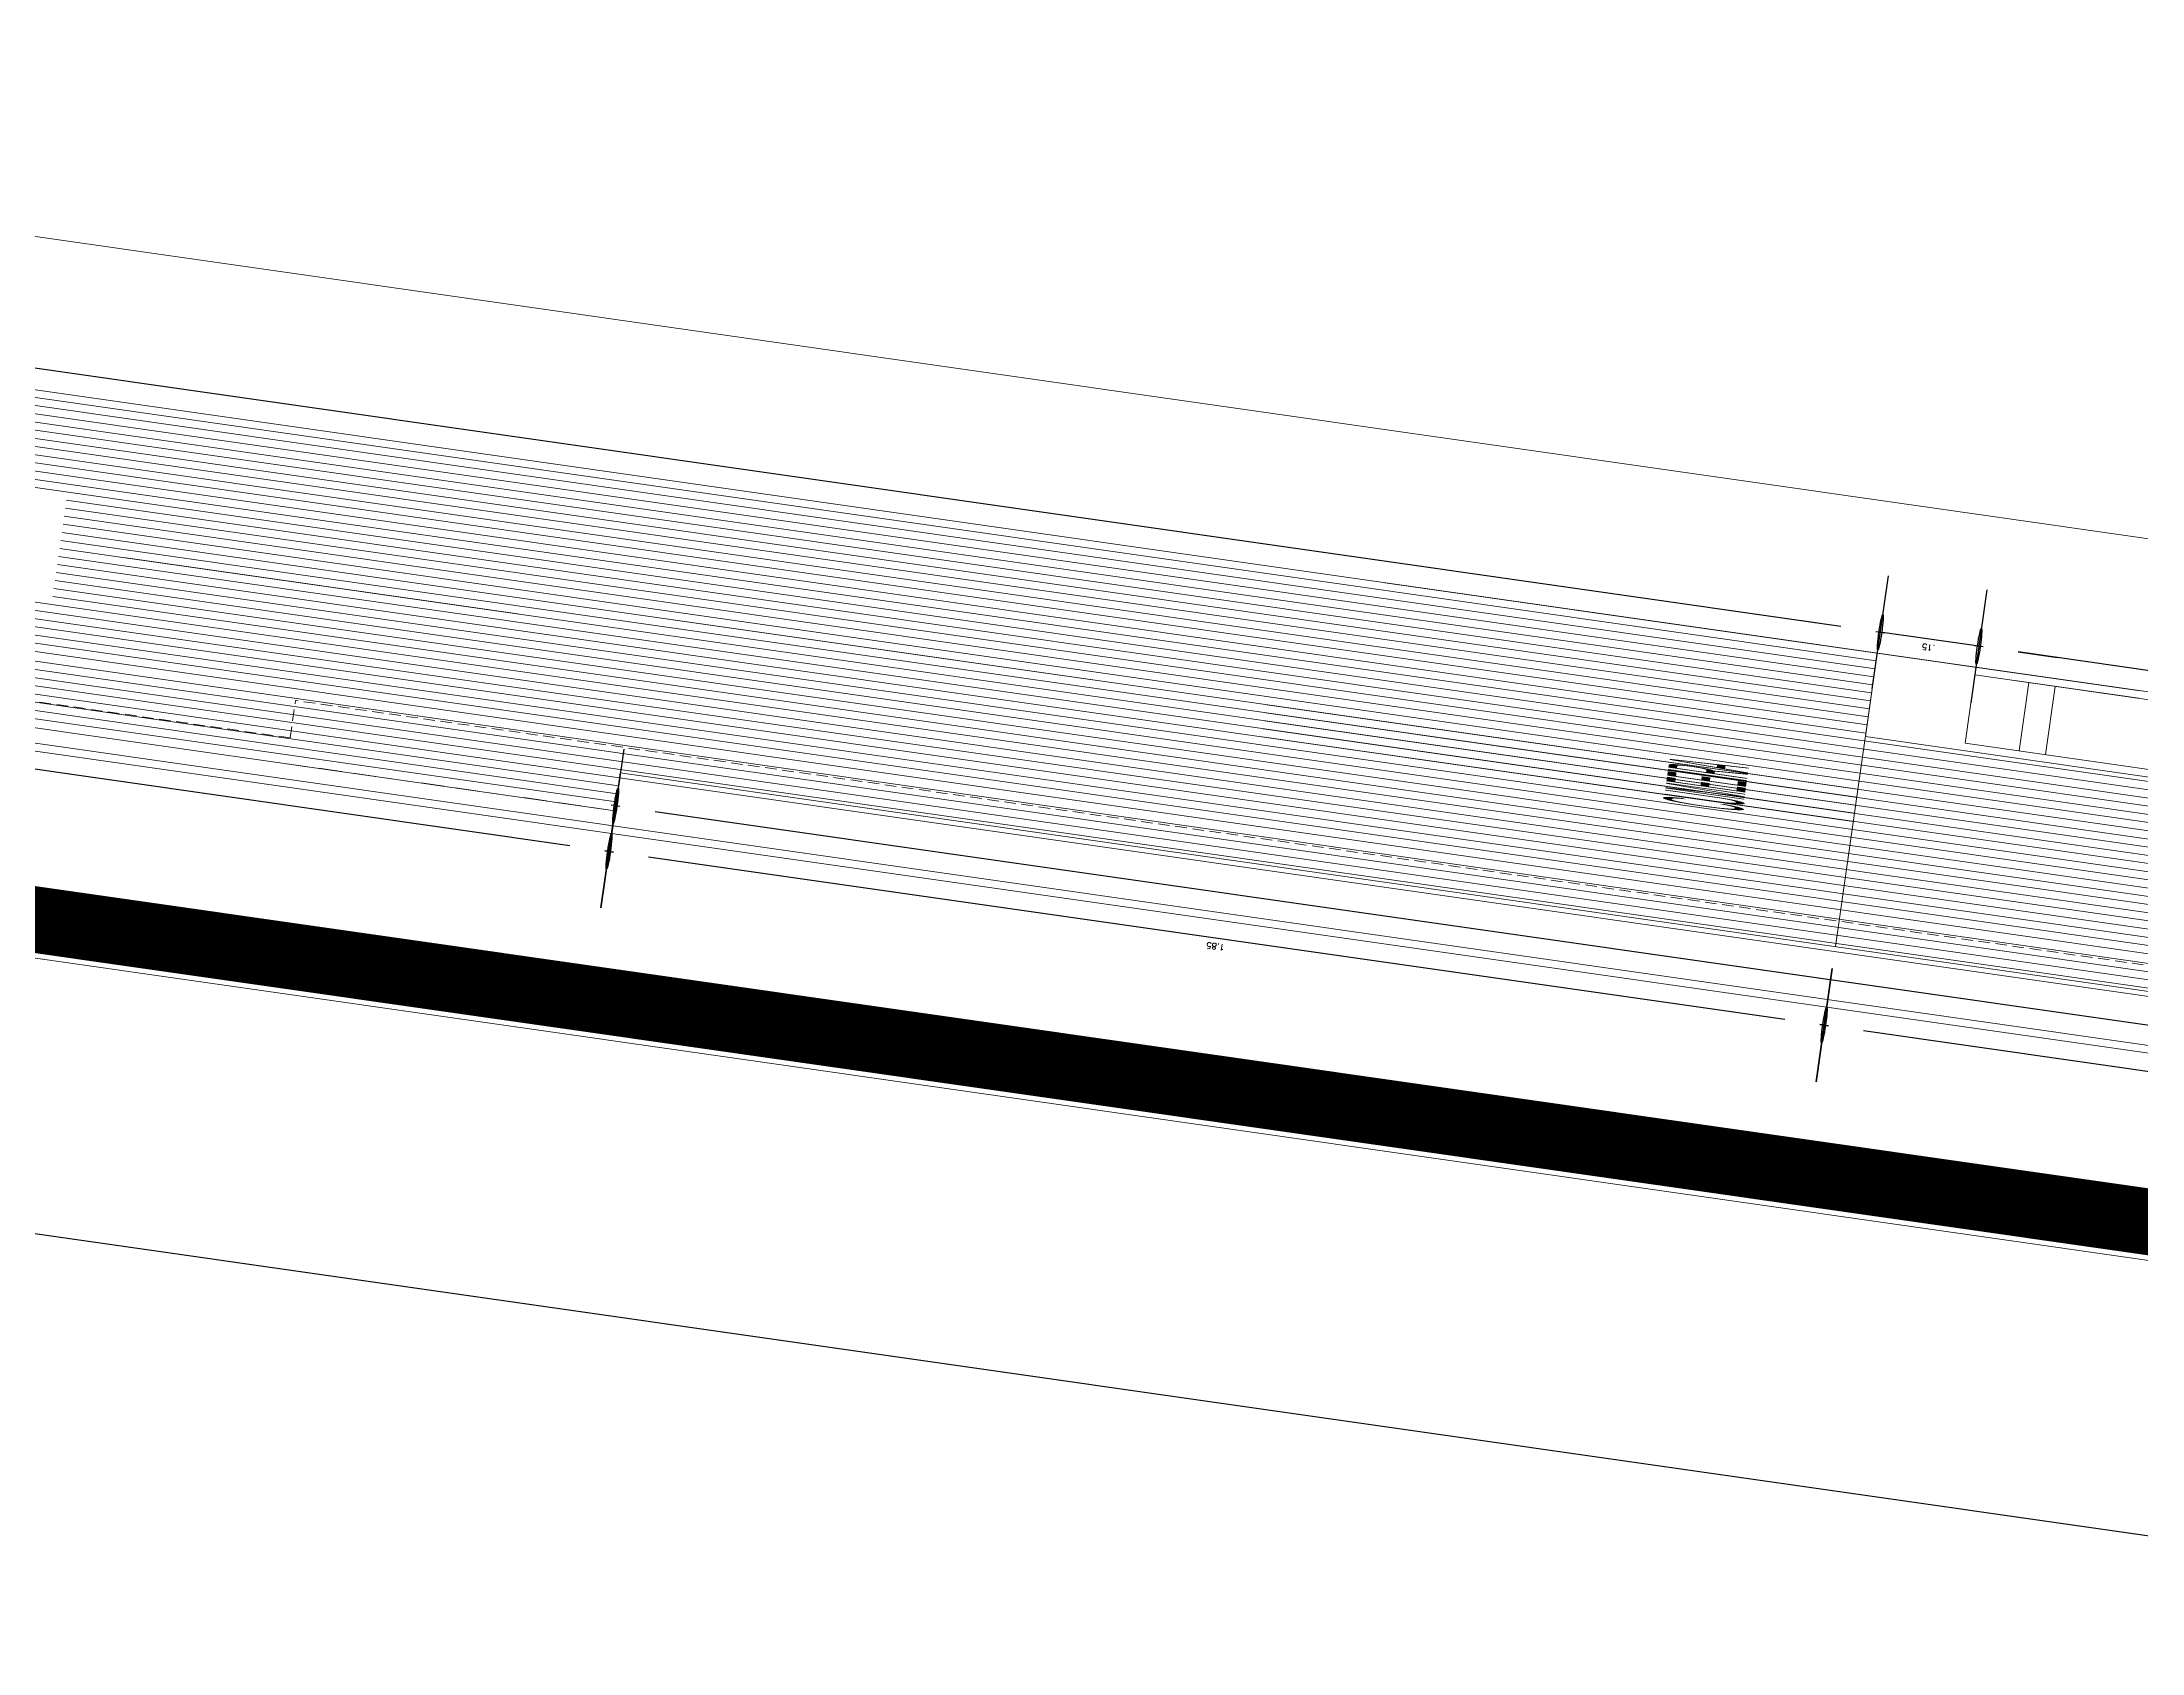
# Model space of a CAD drawing. Header units: millimetres. Extents: x -361192058 to 101130107379, y -14071650034 to 19218552450.
# Drawn here: x -131812.2 to -131624.2, y 45153.3 to 45297.5 of the extents above; entities that cross this region are included whole.
import ezdxf
from ezdxf.enums import TextEntityAlignment as Align

# ---------------------------------------------------------------- set-up
doc = ezdxf.new("R2010")
doc.units = ezdxf.units.MM
doc.header["$LTSCALE"] = 0.5
doc.linetypes.add('HIDDEN', pattern=[0.375, 0.25, -0.125])
doc.linetypes.add('HIDDEN2', pattern=[0.1875, 0.125, -0.0625])
for name, color, linetype in [('02', 2, 'Continuous'), ('DIVERSOS', 4, 'Continuous'), ('ESQUADRIAS', 3, 'Continuous'), ('HATCH', 8, 'Continuous'), ('projeção 02', 7, 'HIDDEN2'), ('texto pequeno', 3, 'Continuous')]:
    doc.layers.add(name, color=color, linetype=linetype)
doc.styles.add('SANSSERIF', font='sas_____.pfb', dxfattribs={"height": 1})
doc.styles.get("Standard").update_dxf_attribs({"font": 'txt.shx', "height": 0.12})
doc.dimstyles.new('ESCALA50', dxfattribs={"dimtxt": 0.1, "dimasz": 0.06, "dimexe": 0.18, "dimexo": 0.06, "dimgap": 0.1, "dimtad": 1, "dimzin": 4, "dimdsep": 46, "dimtxsty": 'Standard', "dimblk1": 'BOLA', "dimblk2": 'BOLA', "dimsah": 1, "dimcen": -0.06, "dimse1": 1, "dimse2": 1, "dimclrd": 7, "dimclrt": 3, "dimadec": 0, "dimazin": 0, "dimtfac": 1, "dimtix": 1, "dimtmove": 0, "dimatfit": 3, "dimldrblk": 'BOLA', "dimfxl": 0, "dimtolj": 1, "dimtzin": 4, "dimarcsym": 0})
picture_1 = doc.add_image_def('image2.jpg', size_in_pixel=(290, 928))

# ---------------------------------------------------------------- blocks, each defined once
blk = doc.blocks.new('BOLA')
for p, q in [((0, -1.435), (0, 1.435)), ((-1.435, 0), (1.435, 0))]:
    blk.add_line(p, q)
blk.add_circle((0, 0), 0.452)
blk = doc.blocks.new('*D1875')
at = {"layer": 'Defpoints', "color": 0, "lineweight": 30, "transparency": 16777216}
for p in [(5075.3154, 2381.6486), (5075.8789, 2381.6486), (5075.3154, 2380.4986)]:
    blk.add_point(p, dxfattribs=at)
at = {"layer": 'DIVERSOS', "color": 7, "lineweight": -2, "transparency": 16777216}
blk.add_line((5075.8789, 2380.5586), (5075.8789, 2381.5886), dxfattribs=at)
at = {"layer": 'DIVERSOS', "color": 7, "lineweight": -2, "transparency": 16777216, "xscale": 0.06, "yscale": 0.06, "zscale": 0.06}
for p, rotation in [((5075.8789, 2381.6486), 90), ((5075.8789, 2380.4986), 270)]:
    blk.add_blockref('BOLA', p, dxfattribs=dict(at, rotation=rotation))
at = {"layer": 'DIVERSOS', "color": 3, "lineweight": 18, "transparency": 16777216, "insert": (5075.7189, 2381.0736), "char_height": 0.12, "attachment_point": 5, "rotation": 90}
blk.add_mtext('\\A1;1.15', dxfattribs=at)
blk = doc.blocks.new('*D1876')
at = {"layer": 'Defpoints', "color": 0, "lineweight": 30, "transparency": 16777216}
for p in [(5075.3154, 2381.7986), (5075.8789, 2381.7986), (5075.3154, 2381.6486)]:
    blk.add_point(p, dxfattribs=at)
at = {"layer": 'DIVERSOS', "color": 7, "lineweight": -2, "transparency": 16777216}
for p, q in [((5075.8789, 2381.8586), (5075.8789, 2381.9186)), ((5075.8789, 2381.6486), (5075.8789, 2381.7986)), ((5075.8789, 2381.5886), (5075.8789, 2381.5286))]:
    blk.add_line(p, q, dxfattribs=at)
at = {"layer": 'DIVERSOS', "color": 7, "lineweight": -2, "transparency": 16777216, "xscale": 0.06, "yscale": 0.06, "zscale": 0.06}
for p, rotation in [((5075.8789, 2381.7986), 270), ((5075.8789, 2381.6486), 90)]:
    blk.add_blockref('BOLA', p, dxfattribs=dict(at, rotation=rotation))
at = {"layer": 'DIVERSOS', "color": 3, "lineweight": 18, "transparency": 16777216, "insert": (5075.7189, 2381.7236), "char_height": 0.12, "attachment_point": 5, "rotation": 90}
blk.add_mtext('\\A1;.15', dxfattribs=at)
blk = doc.blocks.new('*D1813')
at = {"layer": 'Defpoints', "color": 0, "lineweight": 30, "transparency": 16777216}
for p in [(5075.3154, 2388.8486), (5075.8789, 2388.8486), (5075.3154, 2381.7986)]:
    blk.add_point(p, dxfattribs=at)
at = {"layer": 'DIVERSOS', "color": 7, "lineweight": -2, "transparency": 16777216}
blk.add_line((5075.8789, 2381.8586), (5075.8789, 2388.7886), dxfattribs=at)
at = {"layer": 'DIVERSOS', "color": 7, "lineweight": -2, "transparency": 16777216, "xscale": 0.06, "yscale": 0.06, "zscale": 0.06}
for p, rotation in [((5075.8789, 2388.8486), 90), ((5075.8789, 2381.7986), 270)]:
    blk.add_blockref('BOLA', p, dxfattribs=dict(at, rotation=rotation))
at = {"layer": 'DIVERSOS', "color": 3, "lineweight": 18, "transparency": 16777216, "insert": (5075.7189, 2385.3236), "char_height": 0.12, "attachment_point": 5, "rotation": 90}
blk.add_mtext('\\A1;7.05', dxfattribs=at)
blk = doc.blocks.new('*D1815')
at = {"layer": 'Defpoints', "color": 0, "lineweight": 30, "transparency": 16777216}
for p in [(5068.1103, 2381.7986), (5069.7266, 2381.7986), (5069.6654, 2377.3486)]:
    blk.add_point(p, dxfattribs=at)
at = {"layer": 'DIVERSOS', "color": 7, "lineweight": -2, "transparency": 16777216}
blk.add_line((5068.1103, 2377.4086), (5068.1103, 2381.7386), dxfattribs=at)
at = {"layer": 'DIVERSOS', "color": 7, "lineweight": -2, "transparency": 16777216, "xscale": 0.06, "yscale": 0.06, "zscale": 0.06}
for p, rotation in [((5068.1103, 2381.7986), 90), ((5068.1103, 2377.3486), 270)]:
    blk.add_blockref('BOLA', p, dxfattribs=dict(at, rotation=rotation))
at = {"layer": 'DIVERSOS', "color": 3, "lineweight": 18, "transparency": 16777216, "insert": (5067.9503, 2379.5736), "char_height": 0.12, "attachment_point": 5, "rotation": 90}
blk.add_mtext('\\A1;4.45', dxfattribs=at)
blk = doc.blocks.new('*D1818')
at = {"layer": 'Defpoints', "color": 0, "lineweight": 30, "transparency": 16777216}
for p in [(5069.6654, 2383.6486), (5068.6154, 2367.4986), (5069.0114, 2367.4986)]:
    blk.add_point(p, dxfattribs=at)
at = {"layer": 'DIVERSOS', "color": 7, "lineweight": -2, "transparency": 16777216}
blk.add_line((5069.0114, 2383.5886), (5069.0114, 2367.5586), dxfattribs=at)
at = {"layer": 'DIVERSOS', "color": 7, "lineweight": -2, "transparency": 16777216, "xscale": 0.06, "yscale": 0.06, "zscale": 0.06}
for p, rotation in [((5069.0114, 2383.6486), 90), ((5069.0114, 2367.4986), 270)]:
    blk.add_blockref('BOLA', p, dxfattribs=dict(at, rotation=rotation))
at = {"layer": 'DIVERSOS', "color": 3, "lineweight": 18, "transparency": 16777216, "insert": (5068.8514, 2375.5736), "char_height": 0.12, "attachment_point": 5, "rotation": 90}
blk.add_mtext('\\A1;16.15', dxfattribs=at)
blk = doc.blocks.new('*D1819')
at = {"layer": 'Defpoints', "color": 0, "lineweight": 30, "transparency": 16777216}
for p in [(5068.1103, 2389.3486), (5068.9154, 2389.3486), (5068.9154, 2383.6486)]:
    blk.add_point(p, dxfattribs=at)
at = {"layer": 'DIVERSOS', "color": 7, "lineweight": -2, "transparency": 16777216}
blk.add_line((5068.1103, 2383.7086), (5068.1103, 2389.2886), dxfattribs=at)
at = {"layer": 'DIVERSOS', "color": 7, "lineweight": -2, "transparency": 16777216, "xscale": 0.06, "yscale": 0.06, "zscale": 0.06}
for p, rotation in [((5068.1103, 2389.3486), 90), ((5068.1103, 2383.6486), 270)]:
    blk.add_blockref('BOLA', p, dxfattribs=dict(at, rotation=rotation))
at = {"layer": 'DIVERSOS', "color": 3, "lineweight": 18, "transparency": 16777216, "insert": (5067.9503, 2386.4986), "char_height": 0.12, "attachment_point": 5, "rotation": 90}
blk.add_mtext('\\A1;5.70', dxfattribs=at)
blk = doc.blocks.new('*D1882')
at = {"layer": 'Defpoints', "color": 0, "lineweight": 30, "transparency": 16777216}
for p in [(5068.1103, 2383.6486), (5069.6654, 2383.6486), (5069.6654, 2381.7986)]:
    blk.add_point(p, dxfattribs=at)
at = {"layer": 'DIVERSOS', "color": 7, "lineweight": -2, "transparency": 16777216}
blk.add_line((5068.1103, 2381.8586), (5068.1103, 2383.5886), dxfattribs=at)
at = {"layer": 'DIVERSOS', "color": 7, "lineweight": -2, "transparency": 16777216, "xscale": 0.06, "yscale": 0.06, "zscale": 0.06}
for p, rotation in [((5068.1103, 2383.6486), 90), ((5068.1103, 2381.7986), 270)]:
    blk.add_blockref('BOLA', p, dxfattribs=dict(at, rotation=rotation))
at = {"layer": 'DIVERSOS', "color": 3, "lineweight": 18, "transparency": 16777216, "insert": (5067.9503, 2382.7236), "char_height": 0.12, "attachment_point": 5, "rotation": 90}
blk.add_mtext('\\A1;1.85', dxfattribs=at)
blk = doc.blocks.new('APROVADO QUADRA 21.2 MBVII')
at = {"layer": '02', "color": 3, "lineweight": 18}
for p in [(5068.9154, 2389.3486), (5069.6654, 2383.6486)]:
    blk.add_line(p, (5068.9154, 2383.6486), dxfattribs=at)
at = {"layer": '02', "color": 0, "linetype": 'HIDDEN2', "lineweight": 18}
for p, q in [((5069.4253, 2384.1486), (5069.4253, 2388.8486)), ((5069.4253, 2384.1486), (5070.1654, 2384.1486)), ((5068.9253, 2383.6486), (5069.4253, 2383.6486))]:
    blk.add_line(p, q, dxfattribs=at)
at = {"layer": '02', "color": 3, "linetype": 'HIDDEN', "lineweight": 18}
for p, q in [((5068.9154, 2383.6486), (5068.9154, 2384.1486)), ((5068.9253, 2383.6486), (5069.4253, 2383.6486))]:
    blk.add_line(p, q, dxfattribs=at)
at = {"layer": '02', "color": 3, "linetype": 'ByBlock', "lineweight": 18}
for p, q in [((5075.3154, 2381.7986), (5073.8154, 2381.7986)), ((5075.4654, 2381.6486), (5075.4654, 2381.7986))]:
    blk.add_line(p, q, dxfattribs=at)
at = {"layer": '02', "lineweight": 18}
for points in [[(5064.4488, 2350.4957), (5125.6488, 2350.4957), (5125.6488, 2395.0457), (5064.4488, 2395.0457)], [(5092.273, 2394.3239), (5078.4344, 2394.3239), (5078.4344, 2360.5071), (5092.273, 2360.5071)], [(5065.1988, 2394.2957), (5078.4344, 2394.2957), (5078.4344, 2360.5071), (5065.1988, 2360.5071)]]:
    blk.add_lwpolyline(points, close=True, dxfattribs=at)
at = {"layer": '02', "lineweight": 18, "const_width": 0.1}
blk.add_lwpolyline([(5065.1988, 2351.2457), (5124.8988, 2351.2457), (5124.8988, 2394.2957), (5065.1988, 2394.2957)], close=True, dxfattribs=at)
at = {"layer": 'DIVERSOS', "lineweight": 18}
for p, q in [((5068.4654, 2366.9986), (5068.4654, 2389.5986)), ((5068.6154, 2367.4986), (5068.6154, 2389.5986)), ((5075.3154, 2381.3986), (5075.3154, 2381.6486)), ((5073.9654, 2381.5661), (5075.3154, 2381.5661)), ((5073.9654, 2381.5261), (5075.3154, 2381.5261))]:
    blk.add_line(p, q, dxfattribs=at)
at = {"layer": 'DIVERSOS', "color": 3, "lineweight": 18}
for p, q in [((5075.3154, 2381.7986), (5075.3154, 2382.5986)), ((5075.4654, 2381.3986), (5075.4654, 2382.5486))]:
    blk.add_line(p, q, dxfattribs=at)
at = {"layer": 'ESQUADRIAS', "lineweight": 18}
for p, q in [((5075.3154, 2389.5986), (5075.3154, 2382.5986)), ((5069.6654, 2383.6486), (5069.6654, 2377.3486)), ((5075.3154, 2381.7986), (5069.6654, 2381.7986)), ((5073.8154, 2380.3486), (5073.8154, 2381.7986)), ((5075.3154, 2381.6486), (5073.9654, 2381.6486)), ((5073.9654, 2380.4986), (5073.9654, 2381.6486)), ((5075.3154, 2381.6486), (5075.0904, 2381.6486)), ((5075.3154, 2381.6486), (5075.3154, 2378.9986))]:
    blk.add_line(p, q, dxfattribs=at)
at = {"layer": 'ESQUADRIAS', "color": 3, "lineweight": 18}
blk.add_line((5075.4654, 2389.5986), (5075.4654, 2374.5986), dxfattribs=at)
at = {"layer": 'HATCH', "lineweight": 18}
for p, q in [((5069.0916, 2383.6486), (5069.0916, 2389.3486)), ((5070.3941, 2377.3486), (5070.3941, 2389.3486)), ((5070.5529, 2377.3486), (5070.5529, 2389.3486)), ((5070.7116, 2377.3486), (5070.7116, 2389.3486)), ((5070.8704, 2377.3486), (5070.8704, 2389.3486)), ((5071.0291, 2377.3486), (5071.0291, 2389.3486)), ((5071.1879, 2377.3486), (5071.1879, 2389.3486)), ((5071.3466, 2377.3486), (5071.3466, 2389.3486)), ((5069.2504, 2383.6486), (5069.2504, 2388.1986)), ((5069.4091, 2383.6486), (5069.4091, 2388.1986)), ((5069.5679, 2383.6486), (5069.5679, 2388.1986)), ((5069.7266, 2377.3486), (5069.7266, 2388.1986)), ((5069.8854, 2377.3486), (5069.8854, 2388.1986)), ((5070.0441, 2377.3486), (5070.0441, 2388.1986)), ((5070.2029, 2377.3486), (5070.2029, 2388.1986)), ((5073.5691, 2383.603), (5073.5691, 2388.1986)), ((5073.7279, 2383.603), (5073.7279, 2388.1986)), ((5074.3629, 2381.7986), (5074.3629, 2388.1986)), ((5074.5216, 2381.7986), (5074.5216, 2388.1986)), ((5074.6804, 2381.7986), (5074.6804, 2388.1986)), ((5074.8391, 2381.7986), (5074.8391, 2388.1986)), ((5074.9979, 2381.7986), (5074.9979, 2388.1986)), ((5075.1566, 2381.7986), (5075.1566, 2388.1986)), ((5073.8866, 2381.7986), (5073.8866, 2386.7869)), ((5074.0454, 2381.7986), (5074.0454, 2386.7869)), ((5074.2041, 2381.7986), (5074.2041, 2386.4069)), ((5071.5054, 2380.6578), (5071.5054, 2384.5329)), ((5071.6641, 2380.6578), (5071.6641, 2384.5329)), ((5071.8229, 2380.6578), (5071.8229, 2384.5329)), ((5071.9816, 2380.6578), (5071.9816, 2384.5329)), ((5072.1404, 2381.7986), (5072.1404, 2384.5329)), ((5072.2991, 2381.7986), (5072.2991, 2384.5329)), ((5072.4579, 2381.7986), (5072.4579, 2384.5329)), ((5072.6166, 2383.603), (5072.6166, 2384.5329)), ((5072.7754, 2381.7986), (5072.7754, 2384.5329)), ((5072.9341, 2383.603), (5072.9341, 2384.5329)), ((5073.0929, 2383.603), (5073.0929, 2384.5329)), ((5073.2516, 2383.603), (5073.2516, 2384.5329)), ((5073.4104, 2383.603), (5073.4104, 2384.5329)), ((5072.4579, 2383.8354), (5072.4579, 2384.4354)), ((5069.5654, 2383.6486), (5069.5654, 2377.2486)), ((5072.6166, 2381.7986), (5072.6166, 2383.603)), ((5072.7754, 2382.964), (5072.7754, 2383.603)), ((5072.9341, 2380.6578), (5072.9341, 2383.603)), ((5073.0929, 2380.6578), (5073.0929, 2383.603)), ((5073.2516, 2380.6578), (5073.2516, 2383.603)), ((5073.4104, 2380.6578), (5073.4104, 2383.603)), ((5073.5691, 2380.1442), (5073.5691, 2383.603)), ((5073.7279, 2380.1442), (5073.7279, 2383.603)), ((5072.1404, 2380.6578), (5072.1404, 2382.6986)), ((5072.2991, 2380.6578), (5072.2991, 2382.6986)), ((5072.4579, 2380.6578), (5072.4579, 2382.6986)), ((5072.6166, 2380.6578), (5072.6166, 2382.6986)), ((5072.7754, 2380.6578), (5072.7754, 2382.6986))]:
    blk.add_line(p, q, dxfattribs=at)
at = {"layer": 'projeção 02', "linetype": 'HIDDEN2', "lineweight": 18}
blk.add_line((5070.1654, 2377.8486), (5070.1654, 2384.1486), dxfattribs=at)
at = {"color": 0, "lineweight": 13, "flags": 8}
for p in [(4700.7247, 2280.1125), (4699.5738, 2277.8964), (4702.3546, 2276.195), (4703.6722, 2274.085), (4699.8445, 2272.2194), (4703.0488, 2270.137), (4703.0877, 2267.9803), (4700.6523, 2261.5216), (4700.7007, 2257.1593)]:
    blk.add_attdef('NIVEL', p, '', height=0.075, dxfattribs=at)
for rotation, width, p in [(90, 0.8, (4700.8205, 2275.7521)), (270, 0.6, (4703.8437, 2274.9021)), (90, 0.8, (4701.5575, 2268.5021)), (180, 0.6, (4651.1817, 2236.1931))]:
    blk.add_attdef('$PORTA', text='', height=0.09, rotation=rotation, dxfattribs=dict(at, width=width)).set_placement(p, align=Align.MIDDLE)
for p in [(4654.176, 2240.463), (4648.499, 2240.1923), (4637.8012, 2239.3845), (4633.4388, 2239.3361), (4656.3921, 2239.3121), (4652.4746, 2237.6822), (4646.4166, 2236.988), (4644.2598, 2236.9491), (4650.3646, 2236.3646)]:
    blk.add_attdef('NIVEL', p, '', height=0.075, rotation=270, dxfattribs=at)
at = {"color": 0, "lineweight": 13, "width": 0.8, "flags": 8}
for p in [(4652.0317, 2239.2163), (4644.7817, 2238.4793)]:
    blk.add_attdef('$PORTA', text='', height=0.09, dxfattribs=at).set_placement(p, align=Align.MIDDLE)
at = {"layer": 'texto pequeno', "lineweight": 18, "style": 'SANSSERIF'}
blk.add_text('CUMEEIRA', height=0.12, dxfattribs=at).set_placement((5072.004, 2381.966))
at = {"layer": 'DIVERSOS', "lineweight": 18}
for base, p1, p2, picture, middle in [((5068.1103, 2389.3486), (5068.9154, 2383.6486), (5068.9154, 2389.3486), '*D1819', (5067.9503, 2386.4986)), ((5075.8789, 2388.8486), (5075.3154, 2381.7986), (5075.3154, 2388.8486), '*D1813', (5075.7189, 2385.3236)), ((5068.1103, 2383.6486), (5069.6654, 2381.7986), (5069.6654, 2383.6486), '*D1882', (5067.9503, 2382.7236)), ((5069.0114, 2367.4986), (5069.6654, 2383.6486), (5068.6154, 2367.4986), '*D1818', (5068.8514, 2375.5736)), ((5075.8789, 2381.7986), (5075.3154, 2381.6486), (5075.3154, 2381.7986), '*D1876', (5075.7189, 2381.7236)), ((5068.1103, 2381.7986), (5069.6654, 2377.3486), (5069.7266, 2381.7986), '*D1815', (5067.9503, 2379.5736)), ((5075.8789, 2381.6486), (5075.3154, 2380.4986), (5075.3154, 2381.6486), '*D1875', (5075.7189, 2381.0736))]:
    dim = blk.add_linear_dim(base=base, p1=p1, p2=p2, angle=90, dimstyle='ESCALA50', dxfattribs=at)
    dim.commit()
    dim.dimension.update_dxf_attribs({"geometry": picture, "text_midpoint": middle})
at = {"layer": '02', "color": 0, "lineweight": 30}
image = blk.add_image(picture_1, insert=(5042.653, 2352.0523), size_in_units=(16.4637, 52.6838), dxfattribs=at)
image.dxf.flags = 7

msp = doc.modelspace()

# ---------------------------------------------------------------- block references
at = {"layer": '02', "color": 0, "lineweight": 30, "xscale": -4.574818403918471, "yscale": -59.40450511825884, "zscale": 4.574818403918471, "rotation": 261.8606972171988}
msp.add_blockref('APROVADO QUADRA 21.2 MBVII', (5129.041, 2225.201), dxfattribs=at)

doc.saveas('drawing.dxf')
